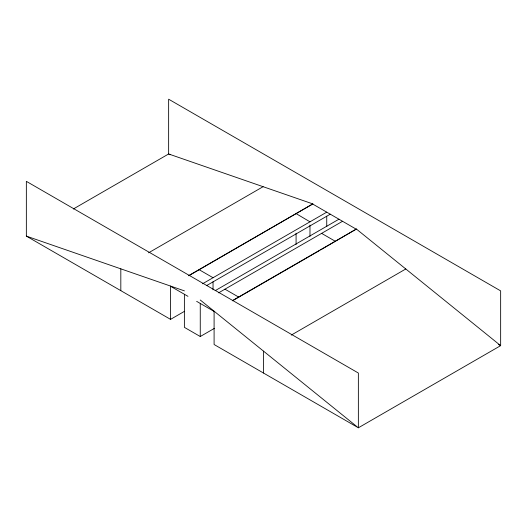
<?xml version="1.0" encoding="UTF-8"?>
<svg xmlns="http://www.w3.org/2000/svg" width="527" height="527" viewBox="0 0 527 527"><rect width="100%" height="100%" fill="white"/><g stroke="black" fill="none" stroke-linecap="round" stroke-linejoin="round"><path stroke-width="0.79" d="M73.306 209.008L168.64 153.97L312.84 203.916L188.719 275.786M148.568 252.822L263.111 186.69M188.989 275.423L312.84 203.916M202.552 283.776L326.74 212.157M206.472 285.66L330.264 214.193M215.148 290.673L338.94 219.199M170.063 154.786L168.64 153.97L168.64 99.201L500.65 290.884L500.65 345.653L358.36 427.799L358.36 373.03L26.35 181.347L26.35 236.116L170.55 319.369L184.529 311.299M218.613 292.841L342.55 221.281M232.591 300.515L356.384 229.041L500.65 345.653L498.529 344.427M232.447 300.825L319.105 250.793M320.521 249.976L356.384 229.041M184.384 294.264L184.384 327.353L200.26 336.522L214.377 328.374M291.247 335.106L405.79 268.974M26.35 236.116L184.45 290.884M312.84 204.127L356.384 229.271M309.981 221.827L296.082 213.593M321.615 233.369L335.449 241.359M199.206 269.738L213.04 277.722M224.963 289.171L238.797 297.156M170.55 286.28L187.974 296.339M196.65 301.352L214.094 311.424M200.26 300.008L358.36 427.799L214.094 344.513L214.094 311.193M326.74 216.189L326.74 226.682M309.981 225.055L309.981 236.359M296.082 233.171L296.082 244.469M263.5 351.127L263.5 373.037M213.04 281.761L213.04 289.83M200.26 303.433L200.26 336.522M170.55 286.069L170.55 319.369M120.821 268.842L120.821 290.66"/></g></svg>
